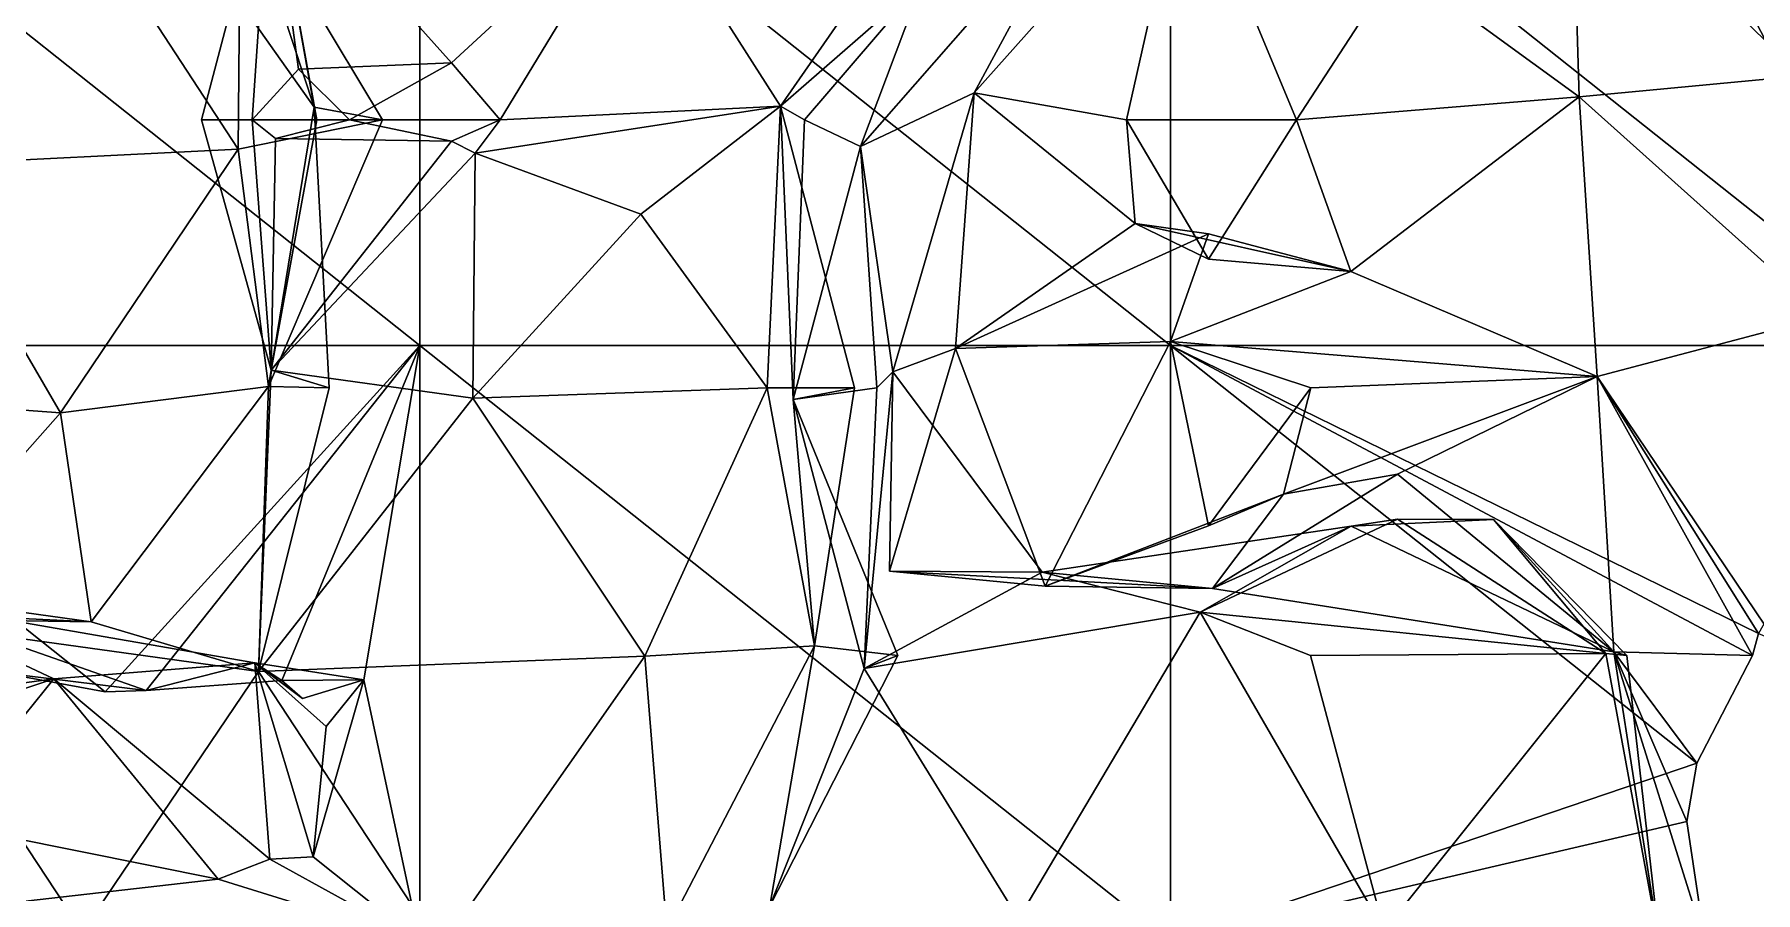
# Model space of a CAD drawing. Extents: x 290034 to 295698, y 4553723 to 4561693.
# Drawn here: x 291694.3 to 291809, y 4553955.6 to 4554012.7 of the extents above; entities that cross this region are included whole.
import ezdxf

# ---------------------------------------------------------------- set-up
doc = ezdxf.new("R2010")
doc.units = 0
doc.layers.add('Au_ppm_Pref_-_0_2', color=7, linetype='CONTINUOUS')

msp = doc.modelspace()

# ---------------------------------------------------------------- linework, layer by layer
at = {"layer": 'Au_ppm_Pref_-_0_2'}
for points in [[(291670, 4554031.65, 1889.33), (291720, 4554031.65, 1890.96), (291720, 4553991.97, 1881.68)], [(291720, 4553991.97, 1881.68), (291670, 4553991.97, 1892.43), (291670, 4554031.65, 1889.33)], [(291720, 4554031.65, 1890.96), (291770, 4554031.65, 1890.52), (291770, 4553991.97, 1886.51)], [(291770, 4553991.97, 1886.51), (291720, 4553991.97, 1881.68), (291720, 4554031.65, 1890.96)], [(291820, 4553991.97, 1887.5), (291770, 4553991.97, 1886.51), (291770, 4554031.65, 1890.52)], [(291770, 4554031.65, 1890.52), (291799.73, 4554031.65, 1895.47), (291820, 4553991.97, 1887.5)], [(291799.73, 4554031.65, 1895.47), (291820, 4554019.85, 1895.47), (291820, 4553991.97, 1887.5)], [(291710.02, 4554024.3, 1847.17), (291698.79, 4554027.84, 1840.48), (291712.96, 4554007.83, 1840.97)], [(291698.79, 4554027.84, 1840.48), (291708.05, 4554022.71, 1835.25), (291712.96, 4554007.83, 1840.97)], [(291696.92, 4554021.86, 1830.29), (291684.31, 4554024.66, 1835.14), (291686.46, 4554003.97, 1829.68)], [(291708.84, 4554006.98, 1853.3), (291710.02, 4554024.3, 1847.17), (291705.46, 4554006.98, 1851.15)], [(291705.46, 4554006.98, 1851.15), (291710.02, 4554024.3, 1847.17), (291713.14, 4554006.98, 1847.13)], [(291711.91, 4554010.36, 1853.07), (291710.02, 4554024.3, 1847.17), (291708.84, 4554006.98, 1853.3)], [(291711.91, 4554010.36, 1853.07), (291722.12, 4554010.79, 1848.4), (291710.02, 4554024.3, 1847.17)], [(291722.12, 4554010.79, 1848.4), (291734.74, 4554022.44, 1849.28), (291710.02, 4554024.3, 1847.17)], [(291710.02, 4554024.3, 1847.17), (291712.96, 4554007.83, 1840.97), (291713.14, 4554006.98, 1847.13)], [(291734.74, 4554022.44, 1849.28), (291744.03, 4554007.89, 1848.98), (291755.76, 4554024.8, 1849.09)], [(291753.45, 4554016.13, 1853.07), (291755.76, 4554024.8, 1849.09), (291744.03, 4554007.89, 1848.98)], [(291771.04, 4554024.62, 1865.41), (291756.91, 4554008.78, 1865.7), (291767.06, 4554006.98, 1868.32)], [(291771.04, 4554024.62, 1865.41), (291764.06, 4554022.01, 1858.9), (291756.91, 4554008.78, 1865.7)], [(291771.04, 4554024.62, 1865.41), (291767.06, 4554006.98, 1868.32), (291778.39, 4554006.98, 1868.12)], [(291771.04, 4554024.62, 1865.41), (291778.39, 4554006.98, 1868.12), (291785.12, 4554017.32, 1868.39)], [(291797.22, 4554008.53, 1871.37), (291796.72, 4554024.8, 1867.31), (291785.12, 4554017.32, 1868.39)], [(291796.72, 4554024.8, 1867.31), (291797.22, 4554008.53, 1871.37), (291812.01, 4554009.92, 1866.73)], [(291796.72, 4554024.8, 1867.31), (291812.01, 4554009.92, 1866.73), (291823.36, 4554023.61, 1866.55)], [(291686.46, 4554003.97, 1829.68), (291707.91, 4554005.04, 1829.43), (291696.92, 4554021.86, 1830.29)], [(291696.92, 4554021.86, 1830.29), (291707.91, 4554005.04, 1829.43), (291708.05, 4554022.71, 1835.25)], [(291717.52, 4554006.98, 1835.25), (291708.05, 4554022.71, 1835.25), (291707.91, 4554005.04, 1829.43)], [(291717.52, 4554006.98, 1835.25), (291712.96, 4554007.83, 1840.97), (291708.05, 4554022.71, 1835.25)], [(291734.74, 4554022.44, 1849.28), (291722.12, 4554010.79, 1848.4), (291725.36, 4554006.98, 1848.66)], [(291734.74, 4554022.44, 1849.28), (291725.36, 4554006.98, 1848.66), (291744.03, 4554007.89, 1848.98)], [(291753.45, 4554016.13, 1853.07), (291749.35, 4554005.21, 1858.55), (291764.06, 4554022.01, 1858.9)], [(291749.35, 4554005.21, 1858.55), (291756.91, 4554008.78, 1865.7), (291764.06, 4554022.01, 1858.9)], [(291797.22, 4554008.53, 1871.37), (291785.12, 4554017.32, 1868.39), (291778.39, 4554006.98, 1868.12)], [(291745.63, 4554006.98, 1853.07), (291753.45, 4554016.13, 1853.07), (291744.03, 4554007.89, 1848.98)], [(291753.45, 4554016.13, 1853.07), (291745.63, 4554006.98, 1853.07), (291749.35, 4554005.21, 1858.55)], [(291711.91, 4554010.36, 1853.07), (291708.84, 4554006.98, 1853.3), (291715.31, 4554006.98, 1853.07)], [(291715.31, 4554006.98, 1853.07), (291722.12, 4554010.79, 1848.4), (291711.91, 4554010.36, 1853.07)], [(291715.31, 4554006.98, 1853.07), (291725.36, 4554006.98, 1848.66), (291722.12, 4554010.79, 1848.4)], [(291812.01, 4554009.92, 1866.73), (291797.22, 4554008.53, 1871.37), (291813.56, 4553993.89, 1872.8)], [(291749.35, 4554005.21, 1858.55), (291751.51, 4553990.22, 1864.85), (291756.91, 4554008.78, 1865.7)], [(291755.67, 4553991.76, 1871.9), (291756.91, 4554008.78, 1865.7), (291751.51, 4553990.22, 1864.85)], [(291767.65, 4554000.09, 1870.89), (291756.91, 4554008.78, 1865.7), (291755.67, 4553991.76, 1871.9)], [(291767.65, 4554000.09, 1870.89), (291767.06, 4554006.98, 1868.32), (291756.91, 4554008.78, 1865.7)], [(291778.39, 4554006.98, 1868.12), (291782, 4553996.89, 1871.99), (291797.22, 4554008.53, 1871.37)], [(291798.41, 4553989.9, 1877.53), (291797.22, 4554008.53, 1871.37), (291782, 4553996.89, 1871.99)], [(291797.22, 4554008.53, 1871.37), (291798.41, 4553989.9, 1877.53), (291813.56, 4553993.89, 1872.8)], [(291708.84, 4554006.98, 1853.3), (291705.46, 4554006.98, 1851.15), (291710.1, 4553990.32, 1847.24)], [(291705.46, 4554006.98, 1851.15), (291713.14, 4554006.98, 1847.13), (291710.1, 4553990.32, 1847.24)], [(291717.52, 4554006.98, 1835.25), (291707.91, 4554005.04, 1829.43), (291709.92, 4553989.25, 1834.88)], [(291715.31, 4554006.98, 1853.07), (291708.84, 4554006.98, 1853.3), (291710.39, 4554005.75, 1853.07)], [(291708.84, 4554006.98, 1853.3), (291710.1, 4553990.32, 1847.24), (291710.39, 4554005.75, 1853.07)], [(291709.92, 4553989.25, 1834.88), (291712.96, 4554007.83, 1840.97), (291717.52, 4554006.98, 1835.25)], [(291712.96, 4554007.83, 1840.97), (291709.92, 4553989.25, 1834.88), (291713.96, 4553989.16, 1841.19)], [(291713.14, 4554006.98, 1847.13), (291712.96, 4554007.83, 1840.97), (291710.1, 4553990.32, 1847.24)], [(291710.1, 4553990.32, 1847.24), (291712.96, 4554007.83, 1840.97), (291713.96, 4553989.16, 1841.19)], [(291715.31, 4554006.98, 1853.07), (291710.39, 4554005.75, 1853.07), (291722.12, 4554005.57, 1847.6)], [(291715.31, 4554006.98, 1853.07), (291722.12, 4554005.57, 1847.6), (291725.36, 4554006.98, 1848.66)], [(291723.69, 4554004.76, 1847.13), (291725.36, 4554006.98, 1848.66), (291722.12, 4554005.57, 1847.6)], [(291725.36, 4554006.98, 1848.66), (291723.69, 4554004.76, 1847.13), (291744.03, 4554007.89, 1848.98)], [(291723.69, 4554004.76, 1847.13), (291734.72, 4554000.71, 1843.28), (291744.03, 4554007.89, 1848.98)], [(291744.03, 4554007.89, 1848.98), (291734.72, 4554000.71, 1843.28), (291743.14, 4553989.16, 1843.16)], [(291744.03, 4554007.89, 1848.98), (291743.14, 4553989.16, 1843.16), (291748.95, 4553989.16, 1847.13)], [(291744.87, 4553988.38, 1853.54), (291745.63, 4554006.98, 1853.07), (291744.03, 4554007.89, 1848.98)], [(291744.03, 4554007.89, 1848.98), (291748.95, 4553989.16, 1847.13), (291744.87, 4553988.38, 1853.54)], [(291745.63, 4554006.98, 1853.07), (291744.87, 4553988.38, 1853.54), (291749.35, 4554005.21, 1858.55)], [(291767.65, 4554000.09, 1870.89), (291772.52, 4553997.72, 1867.8), (291767.06, 4554006.98, 1868.32)], [(291767.06, 4554006.98, 1868.32), (291772.52, 4553997.72, 1867.8), (291778.39, 4554006.98, 1868.12)], [(291778.39, 4554006.98, 1868.12), (291772.52, 4553997.72, 1867.8), (291782, 4553996.89, 1871.99)], [(291710.39, 4554005.75, 1853.07), (291710.1, 4553990.32, 1847.24), (291722.12, 4554005.57, 1847.6)], [(291686.46, 4554003.97, 1829.68), (291696.08, 4553987.49, 1828.26), (291707.91, 4554005.04, 1829.43)], [(291707.91, 4554005.04, 1829.43), (291696.08, 4553987.49, 1828.26), (291709.92, 4553989.25, 1834.88)], [(291723.69, 4554004.76, 1847.13), (291722.12, 4554005.57, 1847.6), (291710.1, 4553990.32, 1847.24)], [(291723.69, 4554004.76, 1847.13), (291710.1, 4553990.32, 1847.24), (291723.53, 4553988.46, 1842.09)], [(291723.69, 4554004.76, 1847.13), (291723.53, 4553988.46, 1842.09), (291734.72, 4554000.71, 1843.28)], [(291750.44, 4553989.16, 1859.01), (291749.35, 4554005.21, 1858.55), (291744.87, 4553988.38, 1853.54)], [(291749.35, 4554005.21, 1858.55), (291750.44, 4553989.16, 1859.01), (291751.51, 4553990.22, 1864.85)], [(291686.46, 4554003.97, 1829.68), (291673.33, 4553989.16, 1830.07), (291696.08, 4553987.49, 1828.26)], [(291734.72, 4554000.71, 1843.28), (291723.53, 4553988.46, 1842.09), (291743.14, 4553989.16, 1843.16)], [(291755.67, 4553991.76, 1871.9), (291772.52, 4553999.4, 1873.41), (291767.65, 4554000.09, 1870.89)], [(291767.65, 4554000.09, 1870.89), (291772.52, 4553999.4, 1873.41), (291782, 4553996.89, 1871.99)], [(291767.65, 4554000.09, 1870.89), (291782, 4553996.89, 1871.99), (291772.52, 4553997.72, 1867.8)], [(291755.67, 4553991.76, 1871.9), (291770, 4553992.23, 1877.57), (291772.52, 4553999.4, 1873.41)], [(291772.52, 4553999.4, 1873.41), (291770, 4553992.23, 1877.57), (291782, 4553996.89, 1871.99)], [(291770, 4553992.23, 1877.57), (291798.41, 4553989.9, 1877.53), (291782, 4553996.89, 1871.99)], [(291813.56, 4553993.89, 1872.8), (291798.41, 4553989.9, 1877.53), (291810.27, 4553972.33, 1876.84)], [(291699.05, 4553968.91, 1880.17), (291692.05, 4553970.21, 1880.11), (291670, 4553991.97, 1892.43)], [(291720, 4553991.97, 1881.68), (291699.05, 4553968.91, 1880.17), (291670, 4553991.97, 1892.43)], [(291720, 4553991.97, 1881.68), (291701.77, 4553969.01, 1879.61), (291699.05, 4553968.91, 1880.17)], [(291701.77, 4553969.01, 1879.61), (291720, 4553991.97, 1881.68), (291710.81, 4553969.66, 1877.84)], [(291710.81, 4553969.66, 1877.84), (291720, 4553991.97, 1881.68), (291716.28, 4553969.71, 1876.67)], [(291716.28, 4553969.71, 1876.67), (291720, 4553991.97, 1881.68), (291720, 4553952.28, 1871.32)], [(291720, 4553991.97, 1881.68), (291770, 4553991.97, 1886.51), (291770, 4553952.28, 1872.16)], [(291770, 4553952.28, 1872.16), (291720, 4553952.28, 1871.32), (291720, 4553991.97, 1881.68)], [(291755.67, 4553991.76, 1871.9), (291761.65, 4553975.96, 1876.1), (291770, 4553992.23, 1877.57)], [(291761.65, 4553975.96, 1876.1), (291772.52, 4553979.97, 1879.89), (291770, 4553992.23, 1877.57)], [(291798.41, 4553989.9, 1877.53), (291770, 4553992.23, 1877.57), (291779.35, 4553989.16, 1880.05)], [(291772.52, 4553979.97, 1879.89), (291779.35, 4553989.16, 1880.05), (291770, 4553992.23, 1877.57)], [(291805.04, 4553964.16, 1872.38), (291770, 4553952.28, 1872.16), (291770, 4553991.97, 1886.51)], [(291805.04, 4553964.16, 1872.38), (291770, 4553991.97, 1886.51), (291808.76, 4553971.33, 1876.28)], [(291808.76, 4553971.33, 1876.28), (291770, 4553991.97, 1886.51), (291809.16, 4553972.81, 1877.08)], [(291809.16, 4553972.81, 1877.08), (291770, 4553991.97, 1886.51), (291820, 4553991.97, 1887.5)], [(291751.29, 4553976.95, 1870.89), (291761.65, 4553975.96, 1876.1), (291755.67, 4553991.76, 1871.9)], [(291755.67, 4553991.76, 1871.9), (291751.51, 4553990.22, 1864.85), (291751.29, 4553976.95, 1870.89)], [(291723.53, 4553988.46, 1842.09), (291710.1, 4553990.32, 1847.24), (291709.25, 4553970.26, 1840.81)], [(291710.1, 4553990.32, 1847.24), (291713.96, 4553989.16, 1841.19), (291709.25, 4553970.26, 1840.81)], [(291751.51, 4553990.22, 1864.85), (291749.59, 4553970.48, 1857.65), (291761.44, 4553976.88, 1864.8)], [(291751.51, 4553990.22, 1864.85), (291750.44, 4553989.16, 1859.01), (291749.59, 4553970.48, 1857.65)], [(291751.29, 4553976.95, 1870.89), (291751.51, 4553990.22, 1864.85), (291761.44, 4553976.88, 1864.8)], [(291785.12, 4553983.4, 1872.81), (291798.41, 4553989.9, 1877.53), (291777.52, 4553982.08, 1876.83)], [(291779.35, 4553989.16, 1880.05), (291777.52, 4553982.08, 1876.83), (291798.41, 4553989.9, 1877.53)], [(291785.12, 4553983.4, 1872.81), (291799.53, 4553971.57, 1871.09), (291798.41, 4553989.9, 1877.53)], [(291798.41, 4553989.9, 1877.53), (291808.76, 4553971.33, 1876.28), (291809.16, 4553972.81, 1877.08)], [(291798.41, 4553989.9, 1877.53), (291799.53, 4553971.57, 1871.09), (291808.76, 4553971.33, 1876.28)], [(291810.27, 4553972.33, 1876.84), (291798.41, 4553989.9, 1877.53), (291809.16, 4553972.81, 1877.08)], [(291673.33, 4553989.16, 1830.07), (291684.32, 4553974.24, 1830.28), (291696.08, 4553987.49, 1828.26)], [(291698.11, 4553973.58, 1835.64), (291709.92, 4553989.25, 1834.88), (291696.08, 4553987.49, 1828.26)], [(291698.11, 4553973.58, 1835.64), (291709.25, 4553970.26, 1840.81), (291709.92, 4553989.25, 1834.88)], [(291713.96, 4553989.16, 1841.19), (291709.92, 4553989.25, 1834.88), (291709.25, 4553970.26, 1840.81)], [(291734.98, 4553971.29, 1841.17), (291723.53, 4553988.46, 1842.09), (291709.25, 4553970.26, 1840.81)], [(291723.53, 4553988.46, 1842.09), (291734.98, 4553971.29, 1841.17), (291743.14, 4553989.16, 1843.16)], [(291743.14, 4553989.16, 1843.16), (291734.98, 4553971.29, 1841.17), (291746.29, 4553971.97, 1847.27)], [(291746.29, 4553971.97, 1847.27), (291748.95, 4553989.16, 1847.13), (291743.14, 4553989.16, 1843.16)], [(291749.59, 4553970.48, 1857.65), (291750.44, 4553989.16, 1859.01), (291744.87, 4553988.38, 1853.54)], [(291744.87, 4553988.38, 1853.54), (291748.95, 4553989.16, 1847.13), (291746.29, 4553971.97, 1847.27)], [(291777.52, 4553982.08, 1876.83), (291779.35, 4553989.16, 1880.05), (291772.52, 4553979.97, 1879.89)], [(291698.11, 4553973.58, 1835.64), (291696.08, 4553987.49, 1828.26), (291684.32, 4553974.24, 1830.28)], [(291751.84, 4553971.34, 1853.07), (291749.59, 4553970.48, 1857.65), (291744.87, 4553988.38, 1853.54)], [(291751.84, 4553971.34, 1853.07), (291744.87, 4553988.38, 1853.54), (291746.29, 4553971.97, 1847.27)], [(291785.12, 4553983.4, 1872.81), (291777.52, 4553982.08, 1876.83), (291772.79, 4553975.79, 1870.78)], [(291799.53, 4553971.57, 1871.09), (291785.12, 4553983.4, 1872.81), (291772.79, 4553975.79, 1870.78)], [(291777.52, 4553982.08, 1876.83), (291772.52, 4553979.97, 1879.89), (291761.65, 4553975.96, 1876.1)], [(291761.65, 4553975.96, 1876.1), (291772.79, 4553975.79, 1870.78), (291777.52, 4553982.08, 1876.83)], [(291782.03, 4553979.95, 1866.36), (291771.97, 4553974.21, 1858.28), (291785.12, 4553980.42, 1861.92)], [(291785.12, 4553980.42, 1861.92), (291771.97, 4553974.21, 1858.28), (291798.99, 4553971.47, 1858.6)], [(291782.03, 4553979.95, 1866.36), (291785.12, 4553980.42, 1861.92), (291791.51, 4553980.38, 1864.95)], [(291791.51, 4553980.38, 1864.95), (291785.12, 4553980.42, 1861.92), (291798.99, 4553971.47, 1858.6)], [(291782.03, 4553979.95, 1866.36), (291772.79, 4553975.79, 1870.78), (291761.44, 4553976.88, 1864.8)], [(291761.44, 4553976.88, 1864.8), (291771.97, 4553974.21, 1858.28), (291782.03, 4553979.95, 1866.36)], [(291772.79, 4553975.79, 1870.78), (291782.03, 4553979.95, 1866.36), (291799.53, 4553971.57, 1871.09)], [(291782.03, 4553979.95, 1866.36), (291791.51, 4553980.38, 1864.95), (291799.53, 4553971.57, 1871.09)], [(291791.51, 4553980.38, 1864.95), (291800.38, 4553971.34, 1864.95), (291799.53, 4553971.57, 1871.09)], [(291800.38, 4553971.34, 1864.95), (291791.51, 4553980.38, 1864.95), (291798.99, 4553971.47, 1858.6)], [(291698.11, 4553973.58, 1835.64), (291672.76, 4553977.11, 1836.69), (291683.78, 4553973.8, 1841.72)], [(291698.11, 4553973.58, 1835.64), (291684.32, 4553974.24, 1830.28), (291672.76, 4553977.11, 1836.69)], [(291771.97, 4553974.21, 1858.28), (291761.44, 4553976.88, 1864.8), (291749.59, 4553970.48, 1857.65)], [(291772.79, 4553975.79, 1870.78), (291761.65, 4553975.96, 1876.1), (291751.29, 4553976.95, 1870.89)], [(291751.29, 4553976.95, 1870.89), (291761.44, 4553976.88, 1864.8), (291772.79, 4553975.79, 1870.78)], [(291684.19, 4553975.16, 1876.61), (291695.63, 4553969.78, 1872.02), (291674.34, 4553966.9, 1873.6)], [(291701.77, 4553969.01, 1879.61), (291684.19, 4553975.16, 1876.61), (291692.05, 4553970.21, 1880.11)], [(291709.01, 4553970.84, 1876.56), (291684.19, 4553975.16, 1876.61), (291701.77, 4553969.01, 1879.61)], [(291709.01, 4553970.84, 1876.56), (291695.63, 4553969.78, 1872.02), (291684.19, 4553975.16, 1876.61)], [(291684.56, 4553954.14, 1847.41), (291697.54, 4553952.95, 1843.13), (291683.78, 4553973.8, 1841.72)], [(291698.11, 4553973.58, 1835.64), (291683.78, 4553973.8, 1841.72), (291709.25, 4553970.26, 1840.81)], [(291697.54, 4553952.95, 1843.13), (291709.25, 4553970.26, 1840.81), (291683.78, 4553973.8, 1841.72)], [(291759.88, 4553953.8, 1858.58), (291771.97, 4553974.21, 1858.28), (291749.59, 4553970.48, 1857.65)], [(291784.23, 4553953.02, 1859.07), (291771.97, 4553974.21, 1858.28), (291759.88, 4553953.8, 1858.58)], [(291784.23, 4553953.02, 1859.07), (291779.32, 4553971.34, 1855.8), (291771.97, 4553974.21, 1858.28)], [(291771.97, 4553974.21, 1858.28), (291779.32, 4553971.34, 1855.8), (291798.99, 4553971.47, 1858.6)], [(291734.98, 4553971.29, 1841.17), (291709.25, 4553970.26, 1840.81), (291721.35, 4553951.85, 1842.37)], [(291734.98, 4553971.29, 1841.17), (291721.35, 4553951.85, 1842.37), (291736.44, 4553953.05, 1846.99)], [(291734.98, 4553971.29, 1841.17), (291736.44, 4553953.05, 1846.99), (291746.29, 4553971.97, 1847.27)], [(291743.32, 4553954.66, 1853.8), (291746.29, 4553971.97, 1847.27), (291736.44, 4553953.05, 1846.99)], [(291751.84, 4553971.34, 1853.07), (291746.29, 4553971.97, 1847.27), (291743.32, 4553954.66, 1853.8)], [(291751.84, 4553971.34, 1853.07), (291743.32, 4553954.66, 1853.8), (291749.59, 4553970.48, 1857.65)], [(291784.23, 4553953.02, 1859.07), (291798.99, 4553971.47, 1858.6), (291779.32, 4553971.34, 1855.8)], [(291784.23, 4553953.02, 1859.07), (291802.58, 4553951.97, 1863.88), (291798.99, 4553971.47, 1858.6)], [(291800.38, 4553971.34, 1864.95), (291798.99, 4553971.47, 1858.6), (291802.58, 4553951.97, 1863.88)], [(291799.53, 4553971.57, 1871.09), (291802.58, 4553951.97, 1863.88), (291805.58, 4553952.28, 1868.03)], [(291799.53, 4553971.57, 1871.09), (291805.58, 4553952.28, 1868.03), (291804.39, 4553960.28, 1871.06)], [(291805.04, 4553964.16, 1872.38), (291799.53, 4553971.57, 1871.09), (291804.39, 4553960.28, 1871.06)], [(291799.53, 4553971.57, 1871.09), (291805.04, 4553964.16, 1872.38), (291808.76, 4553971.33, 1876.28)], [(291800.38, 4553971.34, 1864.95), (291802.58, 4553951.97, 1863.88), (291799.53, 4553971.57, 1871.09)], [(291701.77, 4553969.01, 1879.61), (291692.05, 4553970.21, 1880.11), (291699.05, 4553968.91, 1880.17)], [(291710.02, 4553957.77, 1873.82), (291695.63, 4553969.78, 1872.02), (291709.01, 4553970.84, 1876.56)], [(291721.35, 4553951.85, 1842.37), (291709.25, 4553970.26, 1840.81), (291697.54, 4553952.95, 1843.13)], [(291710.81, 4553969.66, 1877.84), (291709.01, 4553970.84, 1876.56), (291701.77, 4553969.01, 1879.61)], [(291709.01, 4553970.84, 1876.56), (291712.89, 4553957.93, 1874.32), (291710.02, 4553957.77, 1873.82)], [(291709.01, 4553970.84, 1876.56), (291713.76, 4553966.61, 1876.4), (291712.89, 4553957.93, 1874.32)], [(291713.76, 4553966.61, 1876.4), (291709.01, 4553970.84, 1876.56), (291716.28, 4553969.71, 1876.67)], [(291709.01, 4553970.84, 1876.56), (291710.81, 4553969.66, 1877.84), (291712.18, 4553968.48, 1877.23)], [(291709.01, 4553970.84, 1876.56), (291712.18, 4553968.48, 1877.23), (291716.28, 4553969.71, 1876.67)], [(291749.59, 4553970.48, 1857.65), (291743.32, 4553954.66, 1853.8), (291759.88, 4553953.8, 1858.58)], [(291674.34, 4553966.9, 1873.6), (291695.63, 4553969.78, 1872.02), (291677.02, 4553963.61, 1873.33)], [(291677.02, 4553963.61, 1873.33), (291695.63, 4553969.78, 1872.02), (291687.88, 4553960.2, 1872.44)], [(291687.88, 4553960.2, 1872.44), (291695.63, 4553969.78, 1872.02), (291706.57, 4553956.45, 1872.4)], [(291706.57, 4553956.45, 1872.4), (291695.63, 4553969.78, 1872.02), (291710.02, 4553957.77, 1873.82)], [(291712.18, 4553968.48, 1877.23), (291710.81, 4553969.66, 1877.84), (291716.28, 4553969.71, 1876.67)], [(291713.76, 4553966.61, 1876.4), (291716.28, 4553969.71, 1876.67), (291712.89, 4553957.93, 1874.32)], [(291712.89, 4553957.93, 1874.32), (291716.28, 4553969.71, 1876.67), (291720, 4553952.28, 1871.32)], [(291804.39, 4553960.28, 1871.06), (291770, 4553952.28, 1872.16), (291805.04, 4553964.16, 1872.38)], [(291706.57, 4553956.45, 1872.4), (291670, 4553952.28, 1864.34), (291687.88, 4553960.2, 1872.44)], [(291805.58, 4553952.28, 1868.03), (291770, 4553952.28, 1872.16), (291804.39, 4553960.28, 1871.06)], [(291710.02, 4553957.77, 1873.82), (291720, 4553952.28, 1871.32), (291706.57, 4553956.45, 1872.4)], [(291712.89, 4553957.93, 1874.32), (291720, 4553952.28, 1871.32), (291710.02, 4553957.77, 1873.82)], [(291706.57, 4553956.45, 1872.4), (291720, 4553952.28, 1871.32), (291670, 4553952.28, 1864.34)]]:
    msp.add_3dface(points, dxfattribs=at)

doc.saveas('drawing.dxf')
